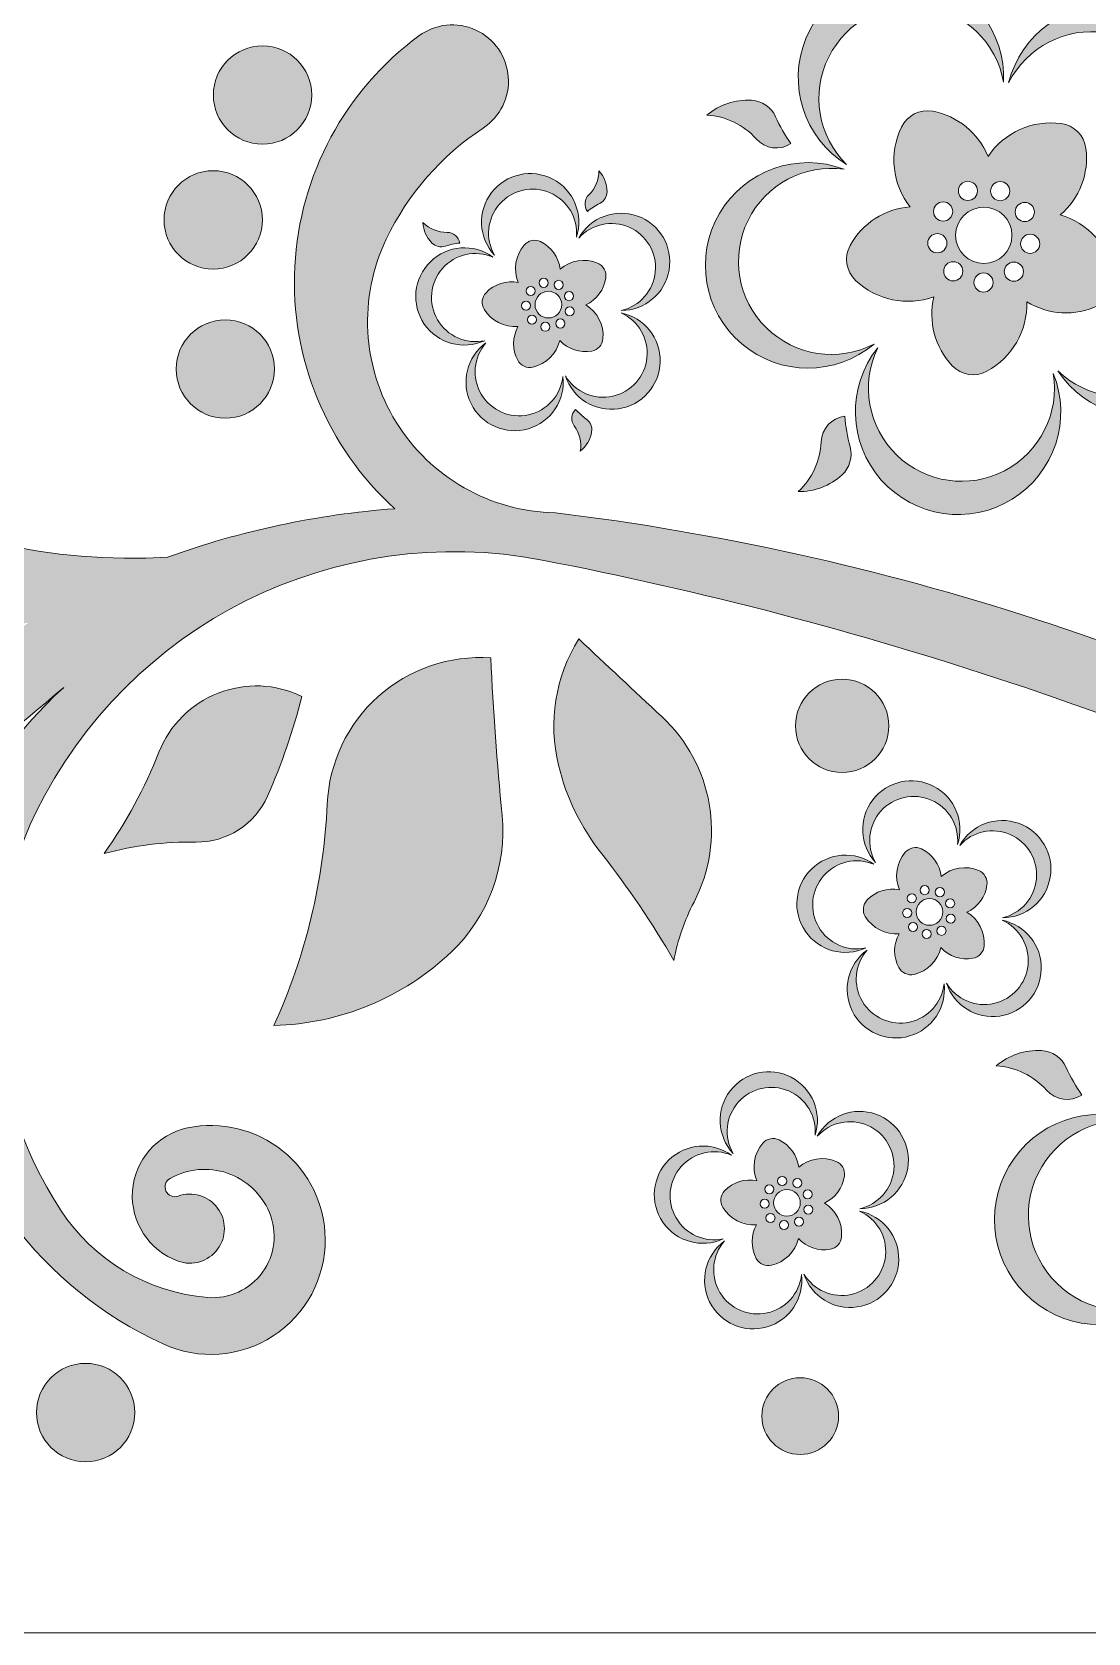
# Model space of a CAD drawing. Header units: millimetres. Extents: x 17217 to 18905, y -397 to 1453.
# Drawn here: x 17877.4 to 18117.8, y 884.6 to 1248.8 of the extents above; entities that cross this region are included whole.
import ezdxf

# ---------------------------------------------------------------- set-up
doc = ezdxf.new("R2010")
doc.units = ezdxf.units.MM
doc.layers.add('hadika', color=3, linetype='Continuous', lineweight=35)

msp = doc.modelspace()

# ---------------------------------------------------------------- hatches: boundary and pattern name
at = {"layer": 'hadika', "lineweight": 0}
h = msp.add_hatch(color=41, dxfattribs=at)
h.dxf.hatch_style = 1
edge = h.paths.add_edge_path()
edge.add_arc((17926.18298134442, 562.8271480902969), 580.881109108055, 420.9214537273109, 443.0421798076387)
edge.add_arc((17997.32957125926, 1182.936273917588), 43.51283934736013, 154.4327245329963, 268.97359560982966, ccw=False)
edge.add_arc((18014.42294368644, 1174.758502822003), 62.46170002620478, 123.3149340252925, 154.4327245329979, ccw=False)
edge.add_arc((17973.09189806509, 1237.643280959738), 12.7895501533493, 303.3149340252958, 486.3442517875767)
edge.add_arc((18006.74940588319, 1191.898228294665), 69.58248700166436, 126.3442517875769, 227.8042906653457)
edge.add_arc((17974.14532006841, 947.2231463239941), 193.6409271604137, 94.18520473443395, 109.8860192428567)
edge.add_arc((17900.06396934567, 1264.296698710098), 135.2289281752909, 207.8741642697205, 273.4825288899214, ccw=False)
edge.add_arc((17837.32811463554, 1232.201134094158), 64.77332798781246, 121.8908039276119, 208.722705204853, ccw=False)
edge.add_arc((17822.45345880823, 1256.106819680529), 36.61773903401024, 59.77351120445769, 121.89080392761011, ccw=False)
edge.add_arc((17832.67946915886, 1273.658195216033), 16.30463806742262, 201.4629817883895, 419.77351120445815, ccw=False)
edge.add_arc((17825.09247948405, 1270.675261542284), 8.152319033712992, 21.462981788367074, 201.4629817884051, ccw=False)
edge.add_arc((17830.74294324683, 1272.896822313112), 2.080822266608146, 282.0250436510668, 381.4629817883894, ccw=False)
edge.add_arc((17831.77611032386, 1268.046578844039), 2.878239733256176, 102.025043651065, 221.1255648989759)
edge.add_arc((17834.9792985876, 1270.843415936948), 7.130617042155181, 221.125564898969, 385.3450451236028)
edge.add_arc((17825.90396760587, 1266.544794248137), 17.17251829896341, 385.3450451236083, 491.8511378515494)
edge.add_arc((17821.88370602943, 1271.033143526558), 11.14692435411278, 131.8511378515527, 203.0057265524679)
edge.add_arc((17834.62114680273, 1276.44136887361), 24.98496246858618, 203.0057265524651, 273.6125789633534)
edge.add_arc((17834.77320206597, 1274.032957345792), 22.57175570365049, 273.6125789633543, 393.6958633222145)
edge.add_arc((17821.26312481809, 1265.024265038293), 38.80994292807204, 393.6958633222157, 465.4700605820936)
edge.add_arc((17828.7198307386, 1238.081589665443), 66.76544720596827, 105.4700605820938, 161.8778588844563)
edge.add_arc((17868.59462548258, 1225.031440434805), 108.7214438073591, 161.8778588844562, 221.080985454085)
edge.add_arc((17873.07120837758, 1228.933997155992), 114.6602773104931, 221.0809854540846, 271.7384622359964)
edge.add_arc((18295.54834770907, 465.0812470872401), 772.7090480223504, 122.8366891813757, 132.7185693945232)
edge.add_arc((17630.2764878858, 1185.56079629794), 207.942484533217, 278.3350167202617, 312.7185693945234, ccw=False)
edge.add_arc((17650.42156890269, 1048.059634951897), 68.97344603656256, 217.2172289567813, 278.3350167202615, ccw=False)
edge.add_arc((17621.1804059671, 1025.850522240222), 32.25437337307888, 148.4678162495888, 217.217228956777, ccw=False)
edge.add_arc((17610.40078832047, 1032.46461216333), 19.60738392424999, 92.35962860975059, 148.4678162495817, ccw=False)
edge.add_arc((17609.04797426085, 1065.294655790736), 13.25052030680988, 272.3596286097516, 476.0376056331288)
edge.add_arc((17623.94088451559, 1034.810462137238), 47.17816152395852, 116.0376056331285, 189.901224204532)
edge.add_arc((17650.95203943267, 1039.525258044834), 74.59771276764218, 189.9012242045307, 248.6639176601718)
edge.add_arc((17614.5764259119, 1045.101791303386), 75.62735263261997, 222.7013197865667, 277.0133447718205, ccw=False)
edge.add_arc((17680.6800207785, 1106.103252308562), 165.5765799725773, 186.3601391554429, 222.7013197865666, ccw=False)
edge.add_arc((17582.32167954576, 1095.139880371253), 66.60911656013988, 116.35038431237629, 186.3601391554437, ccw=False)
edge.add_arc((17614.51185110252, 1030.151956136324), 139.1324744610203, 95.43534329716073, 116.3503843123764, ccw=False)
edge.add_arc((17603.14213041211, 1149.644257177468), 19.10047640765097, -24.820242634884607, 95.4353432971617, ccw=False)
edge.add_arc((17606.34112604156, 1148.164741943551), 15.57591425545847, 210.5705203892531, 335.1797573651203, ccw=False)
edge.add_arc((17597.97703268055, 1143.224037759115), 5.861563243174144, 128.6903895594896, 210.5705203892679, ccw=False)
edge.add_arc((17596.45343565838, 1145.126451571561), 3.424243772978391, 16.454282541270118, 128.6903895595108, ccw=False)
edge.add_arc((17605.58494268283, 1147.823403528797), 6.097204141977325, 196.4542825412733, 382.3361846789866)
edge.add_arc((17600.08376674358, 1145.563147187516), 12.0446149603881, 382.3361846789948, 503.693650815185)
edge.add_arc((17604.70805369177, 1142.165481710426), 17.7829213719665, 143.6936508151833, 228.9792396528466)
edge.add_arc((17606.79910934093, 1144.569206479869), 20.96889163157559, 228.979239652843, 324.0568048540618)
edge.add_arc((17598.46669016932, 1150.610450727435), 31.26091967807789, 324.0568048540632, 430.3263700769891)
edge.add_arc((17599.59613700022, 1153.76945383924), 27.90607977067815, 430.3263700769873, 459.8876052900859)
edge.add_arc((17624.08546229658, 1013.272502175525), 170.521368152661, 99.88760529008619, 117.879668280317)
edge.add_arc((17581.63894826936, 1093.508853980515), 79.74924300379188, 117.8796682803179, 191.3611257954274)
edge.add_arc((17687.71546248934, 1114.822744127181), 187.9458639410566, 191.3611257954278, 225.5374143706239)
edge.add_arc((17609.83879475044, 1163.290531930475), 190.35788340976, 212.4475057293558, 253.5928329181673, ccw=False)
edge.add_arc((17480.37388899235, 1080.978949992657), 36.94224423286527, 120.78295448688431, 212.4475057293538, ccw=False)
edge.add_arc((17475.88895677202, 1088.507585306135), 28.1789704893282, 80.75585558133338, 120.7829544868834, ccw=False)
edge.add_arc((17482.39015240614, 1128.452154203086), 12.29119295283584, 260.755855581332, 449.6563228500021)
edge.add_arc((17482.15285266174, 1088.891447968972), 51.85261088635924, 449.6563228500023, 509.6114019945265)
edge.add_arc((17482.15285266173, 1088.891447968972), 51.85261088635239, 149.6114019945293, 190.8897742052067)
edge.add_arc((17577.71233685037, 1191.179921619505), 184.4419670655891, 173.3010489373833, 217.4230292148672, ccw=False)
edge.add_arc((17480.60760116082, 1202.585304105672), 86.66971924958573, 121.0620577967612, 173.3010489373822, ccw=False)
edge.add_arc((17454.51584749389, 1245.902929574207), 36.10099091231659, -27.18519919317731, 121.062057796761, ccw=False)
edge.add_arc((17464.54836002691, 1240.75019419028), 24.82260496121853, 197.5954425559, 332.81480080682144, ccw=False)
edge.add_arc((17445.63480836529, 1249.64468199896), 17.07168057234498, 253.8528589830356, 425.4992679381458)
edge.add_arc((17445.63480836528, 1249.64468199896), 17.07168057235321, 425.4992679381409, 513.324631826789)
edge.add_arc((17468.2334467898, 1238.290921182367), 42.36212033368468, 153.3246318267896, 222.0292962504864)
edge.add_arc((17461.97452437323, 1232.649564607803), 33.93602907983093, 222.0292962504856, 317.9707037495144)
edge.add_arc((17447.87558908045, 1245.357362534522), 52.91675890079382, 317.9707037495133, 409.7904430291012)
edge.add_arc((17447.87558908047, 1245.357362534522), 52.91675890078413, 409.7904430291028, 502.8936450444902)
edge.add_arc((17533.386463858, 1180.671085280732), 160.1381381596548, 142.8936450444906, 198.8609030017864)
edge.add_arc((17634.58246125373, 1215.241089507205), 267.0760410806334, 198.8609030017864, 253.8909726647306)
edge.add_arc((17621.0323711284, 1168.323446782343), 218.2409088369189, 253.8909726647305, 306.948313311912)
edge.add_arc((15994.17880239957, 3331.287992932214), 2924.727221750203, 306.9483133119121, 310.2696287555082)
edge.add_arc((17944.98397227396, 1032.416311098481), 90.34473152568187, 131.8735906802837, 245.3273760310063)
edge.add_arc((17918.14217261845, 973.9845282105152), 26.04266732698474, 245.3273760310084, 360.6513117909157)
edge.add_arc((17918.14217261845, 973.9845282105152), 26.0426673269835, 360.6513117909157, 461.6844360915357)
edge.add_arc((17916.06626542928, 984.022435562595), 15.79235149443355, 101.6844360915342, 250.148508419051)
edge.add_arc((17913.37370271348, 976.564591199005), 7.863332858417782, 250.1485084190492, 469.8514915809599)
edge.add_arc((17909.94889221464, 986.0506111625754), 2.221998157584545, 119.47655711597179, 289.8514915809126, ccw=False)
edge.add_arc((17916.72431127742, 974.0636575867183), 15.99128860791848, 22.808250554828703, 119.4765571159717, ccw=False)
edge.add_arc((17918.57382193191, 974.8414336854976), 13.98489250523637, 265.36143932295136, 382.80825055483274, ccw=False)
edge.add_arc((17921.02759211507, 1005.084303542459), 44.32714300346314, 213.1442468604212, 265.3614393229506, ccw=False)
edge.add_arc((17960.61048268321, 1030.931645519731), 91.60176952783792, 153.9093161078427, 213.1442468604217, ccw=False)
edge.add_arc((17973.50300746917, 1024.618261975859), 105.9571172118203, 79.09545098765119, 153.909316107837, ccw=False)
edge.add_arc((17833.82786622718, 300.1592822006423), 843.7578742458377, 424.0988233060584, 439.0883377321328, ccw=False)
edge.add_arc((18205.040381663, 1065.044598271133), 6.449855730831306, 245.8191383275984, 417.6046236290249)
h = msp.add_hatch(color=41, dxfattribs=at)
h.dxf.hatch_style = 1
h.paths.add_polyline_path([(18062.795192212, 1218.660039565441, -1.363612101538857), (18098.542535149, 1237.432889248013, 1.741086374443487)])
h = msp.add_hatch(color=41, dxfattribs=at)
h.dxf.hatch_style = 1
h.paths.add_polyline_path([(18099.71698172354, 1237.261689502096, -1.363612101538856), (18128.61755921489, 1209.065075646394, 1.741086374443487)])
h = msp.add_hatch(color=41, dxfattribs=at)
h.dxf.hatch_style = 1
edge = h.paths.add_edge_path()
edge.add_arc((17929.91502730724, 1234.473306237475), 11.19103111171073, 0, 360)
h = msp.add_hatch(color=41, dxfattribs=at)
h.dxf.hatch_style = 1
h.paths.add_polyline_path([(18042.28780181316, 1224.478707370713, 0.3688249622316501), (18050.17087832893, 1223.406853080883, -0.0483844562999784), (18046.6565251833, 1229.5399912525, 0.2800421602905963), (18041.18708606165, 1233.290323702998, 0.1913387228796903), (18031.0586548398, 1229.898460923181, -0.1986323411018132)])
h = msp.add_hatch(color=41, dxfattribs=at)
h.dxf.hatch_style = 1
h.paths.add_polyline_path([(18103.84163892475, 1187.449154407941, 0.2553086925179539), (18120.05263753981, 1186.554724156078, 0.3394451298642263), (18123.68684352782, 1193.682741210898, 0.2839512751550817), (18111.4443174776, 1207.189901797132, 0.2553086925181842), (18117.30444526485, 1222.33108351754, 0.3394451298641675), (18111.64832960796, 1227.99009721013, 0.2839512751549337), (18095.0191079122, 1220.520705201052, 0.2553086925179475), (18082.42986744809, 1230.772900385938, 0.3394451298640769), (18075.2999897398, 1227.142346135963, 0.2839512751551874), (18077.26509157556, 1209.018847412824, 0.255308692517864), (18063.62438528896, 1200.213870776029, 0.3394451298640879), (18064.8739941865, 1192.311051158937, 0.2839512751552263), (18082.71771560813, 1188.57950496203, 0.2553086925178487), (18086.87653595655, 1172.885534945446, 0.3394451298641341), (18094.77871443615, 1171.631878065093, 0.2839512751552842)])
h.paths.add_polyline_path([(18104.61467375889, 1198.442590356404, -1), (18104.61467375889, 1202.807629054166, -1)], flags=16)
h.paths.add_polyline_path([(18100.90644295682, 1192.107336063452, -1), (18100.90644295682, 1196.472374761171, -1)], flags=16)
h.paths.add_polyline_path([(18094.05757429966, 1196.14619505807, -1), (18094.05757429966, 1208.957050454346, -1)], flags=16)
h.paths.add_polyline_path([(18103.38312039489, 1205.679281516709, -1), (18103.38312039489, 1210.04432021446, -1)], flags=16)
h.paths.add_polyline_path([(18093.99355039337, 1189.637854529985, -1), (18093.99355039337, 1194.002893227757, -1)], flags=16)
h.paths.add_polyline_path([(18097.78804037102, 1210.431281323585, -1), (18097.78804037102, 1214.796320021304, -1)], flags=16)
h.paths.add_polyline_path([(18087.1106153272, 1192.189643610785, -1), (18087.1106153272, 1196.554682308547, -1)], flags=16)
h.paths.add_polyline_path([(18090.44743381283, 1210.475076254777, -1), (18090.44743381283, 1214.840114952529, -1)], flags=16)
h.paths.add_polyline_path([(18083.47823957108, 1198.568692834962, -1), (18083.47823957108, 1202.933731532734, -1)], flags=16)
h.paths.add_polyline_path([(18084.79605211068, 1205.790174175294, -1), (18084.79605211068, 1210.155212873024, -1)], flags=16)
h = msp.add_hatch(color=41, dxfattribs=at)
h.dxf.hatch_style = 1
edge = h.paths.add_edge_path()
edge.add_arc((17918.67687594992, 1206.065885322025), 11.19103111171073, 0, 360)
h = msp.add_hatch(color=41, dxfattribs=at)
h.dxf.hatch_style = 1
h.paths.add_polyline_path([(18001.36138056106, 1202.154580040447, 1.741086374443487), (17982.69291178243, 1198.03388730787, -1.363612101538856)])
h = msp.add_hatch(color=41, dxfattribs=at)
h.dxf.hatch_style = 1
h.paths.add_polyline_path([(18004.16409392686, 1211.76060228058, 0.3688249622318316), (18003.83565715852, 1208.008086094812, -0.0483844562999998), (18006.65671060697, 1209.809042509832, 0.2800421602906883), (18008.30656512811, 1212.480691752971, 0.1913387228795958), (18006.47307787723, 1217.194065179791, -0.1986323411017515)])
h = msp.add_hatch(color=41, dxfattribs=at)
h.dxf.hatch_style = 1
h.paths.add_polyline_path([(18062.26944762753, 1217.595978128601, 1.741086374443485), (18069.07695217631, 1177.797105103362, -1.363612101538856)])
h = msp.add_hatch(color=41, dxfattribs=at)
h.dxf.hatch_style = 1
h.paths.add_polyline_path([(18001.876525105, 1201.930025316208, -1.363612101538857), (18011.56441089152, 1185.448620518, 1.741086374443488)])
h = msp.add_hatch(color=41, dxfattribs=at)
h.dxf.hatch_style = 1
h.paths.add_polyline_path([(18110.9318587786, 1171.695891534634, 1.741086374443488), (18128.81766253146, 1207.895206947698, -1.363612101538857)])
h = msp.add_hatch(color=41, dxfattribs=at)
h.dxf.hatch_style = 1
h.paths.add_polyline_path([(17966.42824886663, 1205.435290445905, 0.1913387228794504), (17968.46551462925, 1200.806347502622, 0.280042160290729), (17971.52141634169, 1200.084409594488, -0.0483844563000488), (17974.78953387702, 1200.806347502622, 0.3688249622322251), (17971.90340482287, 1203.22698946668, -0.1986323411016161)])
h = msp.add_hatch(color=41, dxfattribs=at)
h.dxf.hatch_style = 1
h.paths.add_polyline_path([(17980.47029669346, 1178.585213994348, -1.363612101538856), (17982.32015913004, 1197.613346958467, 1.741086374443487)])
h = msp.add_hatch(color=41, dxfattribs=at)
h.dxf.hatch_style = 1
h.paths.add_polyline_path([(17988.04492797479, 1181.810708980597, 0.2553086925179993), (17987.98896432153, 1174.123576213387, 0.3394451298643311), (17991.4423973147, 1172.566196593193, 0.283951275154998), (17997.55332011424, 1178.6620460635, 0.2553086925179504), (18004.84692410417, 1176.2333668033, 0.339445129864196), (18007.39524962414, 1179.036519985693, 0.2839512751551545), (18003.48613125942, 1186.732074016251, 0.2553086925179329), (18008.04979007896, 1192.918200452902, 0.3394451298641149), (18006.17130887154, 1196.208024015507, 0.2839512751551883), (17997.64441805654, 1194.868288498337, 0.2553086925179524), (17993.17131033013, 1201.120204155083, 0.3394451298639303), (17989.46201957674, 1200.350273751346, 0.2839512751551966), (17988.10122959944, 1191.826717635251, 0.2553086925178459), (17980.77303816964, 1189.504487569275, 0.3394451298641616), (17980.35905161732, 1185.738820848189, 0.2839512751552769)])
h.paths.add_polyline_path([(17994.29390910303, 1182.776828555094, -1), (17994.29390910303, 1180.710048868649, -1)], flags=16)
h.paths.add_polyline_path([(17991.21373176229, 1182.320387830897, -1), (17991.21373176229, 1184.387167517342, -1)], flags=16)
h.paths.add_polyline_path([(17994.96600540088, 1189.812840001919, -1), (17994.96600540088, 1183.747094075647, -1)], flags=16)
h.paths.add_polyline_path([(17997.68856777104, 1183.523137171769, -1), (17997.68856777104, 1181.456357485346, -1)], flags=16)
h.paths.add_polyline_path([(17989.88928495893, 1185.533878874755, -1), (17989.88928495893, 1187.600658561168, -1)], flags=16)
h.paths.add_polyline_path([(17999.80930924816, 1186.276887271352, -1), (17999.80930924816, 1184.210107584929, -1)], flags=16)
h.paths.add_polyline_path([(17990.94029207183, 1188.846893826775, -1), (17990.94029207183, 1190.913673513219, -1)], flags=16)
h.paths.add_polyline_path([(17999.66381502781, 1189.749568577735, -1), (17999.66381502781, 1187.68278889129, -1)], flags=16)
h.paths.add_polyline_path([(17993.87497519221, 1192.776015857322, -1), (17993.87497519221, 1190.709236170866, -1)], flags=16)
h.paths.add_polyline_path([(17997.32016347268, 1192.316274913047, -1), (17997.32016347268, 1190.249495226624, -1)], flags=16)
h = msp.add_hatch(color=41, dxfattribs=at)
h.dxf.hatch_style = 1
h.paths.add_polyline_path([(18011.51003507642, 1184.889297716678, -1.363612101538856), (17998.82900899298, 1170.582536636469, 1.741086374443487)])
h = msp.add_hatch(color=41, dxfattribs=at)
h.dxf.hatch_style = 1
edge = h.paths.add_edge_path()
edge.add_arc((17921.43712996811, 1172.134779817698), 11.19103111171073, 0, 360)
h = msp.add_hatch(color=41, dxfattribs=at)
h.dxf.hatch_style = 1
h.paths.add_polyline_path([(17980.75506742883, 1178.100751040543, 1.741086374443485), (17998.28025834713, 1170.461410858811, -1.363612101538856)])
h = msp.add_hatch(color=41, dxfattribs=at)
h.dxf.hatch_style = 1
h.paths.add_polyline_path([(18109.88108285495, 1171.144072662412, -1.363612101538857), (18069.92647072824, 1176.968279223346, 1.741086374443487)])
h = msp.add_hatch(color=41, dxfattribs=at)
h.dxf.hatch_style = 1
h.paths.add_polyline_path([(18002.23455691203, 1153.465609576583, 0.1913387228797588), (18004.81486481079, 1157.815273438055, 0.2800421602903346), (18003.62459873441, 1160.720956883746, -0.0483844562999949), (18001.13640444973, 1162.959410762979, 0.3688249622317455), (18000.84614547311, 1159.203748616072, -0.198632341101781)])
h = msp.add_hatch(color=41, dxfattribs=at)
h.dxf.hatch_style = 1
h.paths.add_polyline_path([(18051.82040493565, 1144.23294843147, 0.1913387228794375), (18061.79130380732, 1148.063226205106, 0.2800421602906316), (18063.62292639796, 1154.436994045267, -0.0483844563000695), (18062.43000492814, 1161.404274736551, 0.3688249622321891), (18057.0319701588, 1155.560218987211, -0.1986323411016286)])
h = msp.add_hatch(color=41, dxfattribs=at)
h.dxf.hatch_style = 1
edge = h.paths.add_edge_path()
edge.add_arc((20130.18123844721, 3368.677625389712), 3102.897706708245, 226.692841069349, 227.1707220481514)
edge.add_arc((17996.7625839899, 1067.155262724725), 35.33114744396193, 332.5640717977807, 407.170722048152, ccw=False)
edge.add_arc((18071.06806441393, 1028.579827084209), 48.39082491634712, 152.5640717977827, 169.3059052615765)
edge.add_arc((17853.47205399254, 940.2056894412826), 195.9420370228309, 389.7918143831166, 398.3677603522196)
edge.add_arc((18048.09613683979, 1094.284607768072), 52.28940074619201, 193.5990808870019, 218.3677603522127, ccw=False)
edge.add_arc((18033.94749222169, 1090.861930645909), 37.73265443352246, 148.2111824614787, 193.5990808870051, ccw=False)
h = msp.add_hatch(color=41, dxfattribs=at)
h.dxf.hatch_style = 1
edge = h.paths.add_edge_path()
edge.add_arc((18683.72714227789, 1139.071455857985), 702.641252087441, 182.6631637455117, 185.5936504165318)
edge.add_arc((17946.78581371538, 1066.896179766656), 37.82602755583895, 313.6389468426263, 365.59365041653143, ccw=False)
edge.add_arc((17931.07251041716, 1083.374330381584), 60.59524687118044, 271.3442306584885, 313.6389468426266, ccw=False)
edge.add_arc((17808.92278848073, 1079.222206225903), 135.8447394056936, 335.4570944545412, 357.4472057849818)
edge.add_arc((17979.48395421943, 1071.617878268872), 34.88585850171765, 86.1196732287251, 177.4472057849855, ccw=False)
h = msp.add_hatch(color=41, dxfattribs=at)
h.dxf.hatch_style = 1
edge = h.paths.add_edge_path()
edge.add_arc((17800.7462738794, 1132.531119034343), 142.4470750302368, 336.1704663379722, 345.8314999708392, ccw=False)
edge.add_arc((17914.97442455718, 1082.080151911354), 17.57365715875129, 269.1984198006944, 336.1704663379776, ccw=False)
edge.add_arc((17913.66602955373, 988.56409358992), 75.951553674815, 449.1984198006941, 465.1046747742594)
edge.add_arc((17804.30760097617, 1125.17395195768), 109.6669996976545, 324.7573279560996, 338.4853424773104)
edge.add_arc((17928.49272269352, 1076.219429111703), 23.81891627490748, 64.19822920026547, 158.4853424773131, ccw=False)
h = msp.add_hatch(color=41, dxfattribs=at)
h.dxf.hatch_style = 1
edge = h.paths.add_edge_path()
edge.add_arc((18061.81391596288, 1090.951716588447), 10.61820087754644, 0, 360)
h = msp.add_hatch(color=41, dxfattribs=at)
h.dxf.hatch_style = 1
h.paths.add_polyline_path([(18088.09796002383, 1063.988393528929, 1.741086374443487), (18069.4294912452, 1059.867700796321, -1.363612101538856)])
h = msp.add_hatch(color=41, dxfattribs=at)
h.dxf.hatch_style = 1
h.paths.add_polyline_path([(18088.61310456777, 1063.76383880468, -1.363612101538857), (18098.30099035429, 1047.282434006482, 1.741086374443488)])
h = msp.add_hatch(color=41, dxfattribs=at)
h.dxf.hatch_style = 1
h.paths.add_polyline_path([(18067.20687615623, 1040.419027482829, -1.363612101538856), (18069.0567385928, 1059.447160446949, 1.741086374443487)])
h = msp.add_hatch(color=41, dxfattribs=at)
h.dxf.hatch_style = 1
h.paths.add_polyline_path([(18074.78150743757, 1043.64452246908, 0.2553086925179993), (18074.7255437843, 1035.957389701859, 0.3394451298643311), (18078.17897677746, 1034.400010081643, 0.283951275154998), (18084.28989957701, 1040.495859551982, 0.2553086925179504), (18091.58350356694, 1038.067180291782, 0.339445129864196), (18094.13182908691, 1040.870333474164, 0.2839512751551545), (18090.22271072219, 1048.565887504723, 0.2553086925179329), (18094.78636954173, 1054.752013941341, 0.3394451298641149), (18092.90788833431, 1058.041837503978, 0.2839512751551883), (18084.38099751931, 1056.702101986797, 0.2553086925179524), (18079.9078897929, 1062.954017643565, 0.3394451298639303), (18076.19859903951, 1062.184087239818, 0.2839512751551966), (18074.8378090622, 1053.660531123722, 0.2553086925178459), (18067.50961763241, 1051.338301057757, 0.3394451298641616), (18067.09563108008, 1047.572634336671, 0.2839512751552769)])
h.paths.add_polyline_path([(18081.03048856579, 1044.610642043545, -1), (18081.03048856579, 1042.543862357121, -1)], flags=16)
h.paths.add_polyline_path([(18077.95031122506, 1044.15420131938, -1), (18077.95031122506, 1046.220981005824, -1)], flags=16)
h.paths.add_polyline_path([(18081.70258486365, 1051.64665349037, -1), (18081.70258486365, 1045.580907564129, -1)], flags=16)
h.paths.add_polyline_path([(18084.42514723381, 1045.356950660251, -1), (18084.42514723381, 1043.290170973828, -1)], flags=16)
h.paths.add_polyline_path([(18076.6258644217, 1047.367692363227, -1), (18076.6258644217, 1049.43447204965, -1)], flags=16)
h.paths.add_polyline_path([(18086.54588871093, 1048.110700759835, -1), (18086.54588871093, 1046.043921073411, -1)], flags=16)
h.paths.add_polyline_path([(18077.67687153459, 1050.680707315257, -1), (18077.67687153459, 1052.74748700167, -1)], flags=16)
h.paths.add_polyline_path([(18086.40039449058, 1051.583382066175, -1), (18086.40039449058, 1049.516602379751, -1)], flags=16)
h.paths.add_polyline_path([(18080.61155465497, 1054.609829345793, -1), (18080.61155465497, 1052.543049659348, -1)], flags=16)
h.paths.add_polyline_path([(18084.05674293545, 1054.150088401529, -1), (18084.05674293545, 1052.083308715106, -1)], flags=16)
h = msp.add_hatch(color=41, dxfattribs=at)
h.dxf.hatch_style = 1
h.paths.add_polyline_path([(18098.24661453917, 1046.72311120515, -1.363612101538856), (18085.56558845575, 1032.416350124951, 1.741086374443487)])
h = msp.add_hatch(color=41, dxfattribs=at)
h.dxf.hatch_style = 1
h.paths.add_polyline_path([(18067.4916468916, 1039.934564529025, 1.741086374443485), (18085.0168378099, 1032.295224347294, -1.363612101538856)])
h = msp.add_hatch(color=41, dxfattribs=at)
h.dxf.hatch_style = 1
h.paths.add_polyline_path([(18108.34631655006, 1008.058747214451, 0.3688249622318936), (18116.40855389576, 1006.962532599845, -0.0483844562999752), (18112.81432908772, 1013.235060275367, 0.2800421602903409), (18107.22058453149, 1017.070627554264, 0.1913387228798077), (18096.86196169096, 1013.601676984029, -0.19863234110173)])
h = msp.add_hatch(color=41, dxfattribs=at)
h.dxf.hatch_style = 1
h.paths.add_polyline_path([(18055.65878107917, 997.8049948700968, 1.741086374443487), (18036.99031230055, 993.6843021375203, -1.363612101538856)])
h = msp.add_hatch(color=41, dxfattribs=at)
h.dxf.hatch_style = 1
h.paths.add_polyline_path([(18056.17392562312, 997.5804401458477, -1.363612101538857), (18065.86181140964, 981.0990353476496, 1.741086374443488)])
h = msp.add_hatch(color=41, dxfattribs=at)
h.dxf.hatch_style = 1
h.paths.add_polyline_path([(18128.78209067841, 1001.019592307743, 1.741086374443485), (18135.74431123966, 960.3161994410216, -1.363612101538856)])
h = msp.add_hatch(color=41, dxfattribs=at)
h.dxf.hatch_style = 1
h.paths.add_polyline_path([(18034.76769721157, 974.2356288240076, -1.363612101538856), (18036.61755964815, 993.2637617881487, 1.741086374443487)])
h = msp.add_hatch(color=41, dxfattribs=at)
h.dxf.hatch_style = 1
h.paths.add_polyline_path([(18042.34232849291, 977.4611238102578, 0.2553086925179993), (18042.28636483964, 969.7739910430682, 0.3394451298643311), (18045.7397978328, 968.216611422842, 0.283951275154998), (18051.85072063234, 974.3124608931603, 0.2553086925179504), (18059.14432462229, 971.8837816329604, 0.339445129864196), (18061.69265014226, 974.686934815374, 0.2839512751551545), (18057.78353177754, 982.3824888459332, 0.2553086925179329), (18062.34719059708, 988.5686152825515, 0.3394451298641149), (18060.46870938966, 991.8584388451563, 0.2839512751551883), (18051.94181857465, 990.5187033279966, 0.2553086925179524), (18047.46871084824, 996.7706189847326, 0.3394451298639303), (18043.75942009486, 996.0006885810276, 0.2839512751551966), (18042.39863011755, 987.4771324649008, 0.2553086925178459), (18035.07043868776, 985.154902398936, 0.3394451298641616), (18034.65645213542, 981.3892356778488, 0.2839512751552769)])
h.paths.add_polyline_path([(18048.59130962113, 978.4272433847545, -1), (18048.59130962113, 976.3604636983309, -1)], flags=16)
h.paths.add_polyline_path([(18045.5111322804, 977.970802660579, -1), (18045.5111322804, 980.0375823470027, -1)], flags=16)
h.paths.add_polyline_path([(18049.263405919, 985.463254831569, -1), (18049.263405919, 979.3975089053073, -1)], flags=16)
h.paths.add_polyline_path([(18051.98596828916, 979.1735520014186, -1), (18051.98596828916, 977.1067723149954, -1)], flags=16)
h.paths.add_polyline_path([(18044.18668547704, 981.1842937044053, -1), (18044.18668547704, 983.2510733908284, -1)], flags=16)
h.paths.add_polyline_path([(18054.10670976628, 981.927302101034, -1), (18054.10670976628, 979.8605224145894, -1)], flags=16)
h.paths.add_polyline_path([(18045.23769258993, 984.4973086564241, -1), (18045.23769258993, 986.5640883428691, -1)], flags=16)
h.paths.add_polyline_path([(18053.96121554593, 985.3999834073842, -1), (18053.96121554593, 983.3332037209293, -1)], flags=16)
h.paths.add_polyline_path([(18048.17237571032, 988.4264306869713, -1), (18048.17237571032, 986.3596510005477, -1)], flags=16)
h.paths.add_polyline_path([(18051.6175639908, 987.9666897427286, -1), (18051.6175639908, 985.8999100562842, -1)], flags=16)
h = msp.add_hatch(color=41, dxfattribs=at)
h.dxf.hatch_style = 1
h.paths.add_polyline_path([(18065.80743559453, 980.5397125463596, -1.363612101538856), (18053.12640951109, 966.2329514661296, 1.741086374443487)])
h = msp.add_hatch(color=41, dxfattribs=at)
h.dxf.hatch_style = 1
h.paths.add_polyline_path([(18035.05246794694, 973.7511658701924, 1.741086374443485), (18052.57765886524, 966.1118256884716, -1.363612101538856)])
h = msp.add_hatch(color=41, dxfattribs=at)
h.dxf.hatch_style = 1
edge = h.paths.add_edge_path()
edge.add_arc((17889.65000633456, 934.7203987511939), 11.19103111171073, 0, 360)
h = msp.add_hatch(color=41, dxfattribs=at)
h.dxf.hatch_style = 1
edge = h.paths.add_edge_path()
edge.add_arc((18052.27260746737, 933.913549859732), 8.735308828337743, 0, 360)

# ---------------------------------------------------------------- linework, layer by layer
at = {"layer": 'hadika', "color": 41, "lineweight": 0}
msp.add_line((17993.54727614204, 1128.662185302534), (17993.54727614204, 1128.662185302534), dxfattribs=at)
msp.add_lwpolyline([(17216.75157426408, 884.5713387462865), (17216.75157426408, 1452.507725302288), (18904.88461635376, 1452.507725302288), (18904.88461635376, 884.5713387462865)], close=True, dxfattribs=at)
for points in [[(18098.542535149, 1237.432889248013, 1.363612101538856), (18062.795192212, 1218.660039565441, -1.741086374443485), (18098.542535149, 1237.432889248013, 0.491714687033603)], [(18128.61755921489, 1209.065075646394, 1.363612101538856), (18099.71698172354, 1237.261689502096, -1.741086374443485), (18128.61755921489, 1209.065075646394, 0.491714687033603)], [(18001.36138056106, 1202.154580040447, 1.363612101538856), (17982.69291178243, 1198.03388730787, -1.741086374443485), (18001.36138056106, 1202.154580040447, 0.491714687033603)], [(18062.26944762753, 1217.595978128601, 1.363612101538856), (18069.07695217631, 1177.797105103362, -1.741086374443485), (18062.26944762753, 1217.595978128601, 0.491714687033603)], [(18011.56441089152, 1185.448620518, 1.363612101538856), (18001.876525105, 1201.930025316208, -1.741086374443485), (18011.56441089152, 1185.448620518, 0.491714687033603)], [(18110.9318587786, 1171.695891534634, 1.363612101538856), (18128.81766253145, 1207.895206947698, -1.741086374443485), (18110.9318587786, 1171.695891534634, 0.491714687033603)], [(17982.32015913004, 1197.613346958467, 1.363612101538856), (17980.47029669346, 1178.585213994348, -1.741086374443485), (17982.32015913004, 1197.613346958467, 0.491714687033603)], [(17998.82900899298, 1170.582536636469, 1.363612101538856), (18011.51003507642, 1184.889297716678, -1.741086374443485), (17998.82900899298, 1170.582536636469, 0.491714687033603)], [(17980.75506742883, 1178.100751040543, 1.363612101538856), (17998.28025834713, 1170.461410858811, -1.741086374443485), (17980.75506742883, 1178.100751040543, 0.491714687033603)], [(18069.92647072823, 1176.968279223346, 1.363612101538856), (18109.88108285495, 1171.144072662412, -1.741086374443485), (18069.92647072823, 1176.968279223346, 0.491714687033603)], [(18088.09796002383, 1063.988393528929, 1.363612101538856), (18069.4294912452, 1059.867700796321, -1.741086374443485), (18088.09796002383, 1063.988393528929, 0.491714687033603)], [(18098.30099035429, 1047.282434006482, 1.363612101538856), (18088.61310456777, 1063.76383880468, -1.741086374443485), (18098.30099035429, 1047.282434006482, 0.491714687033603)], [(18069.0567385928, 1059.447160446949, 1.363612101538856), (18067.20687615623, 1040.419027482829, -1.741086374443485), (18069.0567385928, 1059.447160446949, 0.491714687033603)], [(18085.56558845575, 1032.416350124951, 1.363612101538856), (18098.24661453917, 1046.72311120515, -1.741086374443485), (18085.56558845575, 1032.416350124951, 0.491714687033603)], [(18067.4916468916, 1039.934564529025, 1.363612101538856), (18085.0168378099, 1032.295224347294, -1.741086374443485), (18067.4916468916, 1039.934564529025, 0.491714687033603)], [(18055.65878107917, 997.8049948700968, 1.363612101538856), (18036.99031230055, 993.6843021375203, -1.741086374443485), (18055.65878107917, 997.8049948700968, 0.491714687033603)], [(18065.86181140964, 981.0990353476496, 1.363612101538856), (18056.17392562312, 997.5804401458477, -1.741086374443485), (18065.86181140964, 981.0990353476496, 0.491714687033603)], [(18128.78209067839, 1001.019592307743, 1.363612101538856), (18135.74431123965, 960.3161994410216, -1.741086374443485), (18128.78209067839, 1001.019592307743, 0.491714687033603)], [(18036.61755964815, 993.2637617881487, 1.363612101538856), (18034.76769721157, 974.2356288240076, -1.741086374443485), (18036.61755964815, 993.2637617881487, 0.491714687033603)], [(18053.12640951109, 966.2329514661296, 1.363612101538856), (18065.80743559453, 980.5397125463596, -1.741086374443485), (18053.12640951109, 966.2329514661296, 0.491714687033603)], [(18035.05246794694, 973.7511658701924, 1.363612101538856), (18052.57765886524, 966.1118256884716, -1.741086374443485), (18035.05246794694, 973.7511658701924, 0.491714687033603)]]:
    msp.add_lwpolyline(points, format="xyb", dxfattribs=at)
for centre, radius in [((17929.91502730724, 1234.473306237475), 11.19103111171073), ((17918.67687594992, 1206.065885322025), 11.19103111171073), ((18090.44743381283, 1212.657595603642), 2.182519348875902), ((18097.78804037102, 1212.61380067245), 2.182519348875901), ((18084.79605211068, 1207.972693524159), 2.182519348875902), ((18103.38312039489, 1207.861800865573), 2.182519348875902), ((18094.05757429966, 1202.551622756198), 6.405427698125389), ((18083.47823957108, 1200.751212183827), 2.182519348875902), ((18104.61467375889, 1200.625109705269), 2.182519348875902), ((18087.1106153272, 1194.372162959682), 2.182519348875902), ((18100.90644295682, 1194.289855412306), 2.182519348875902), ((17993.87497519221, 1191.742626014099), 1.033389843217756), ((17997.32016347268, 1191.282885069857), 1.033389843217756), ((18093.99355039337, 1191.82037387885), 2.182519348875901), ((17989.88928495893, 1186.567268717956), 1.033389843217756), ((17990.94029207183, 1189.880283669997), 1.033389843217756), ((17994.96600540088, 1186.779967038772), 3.032872963127552), ((17999.66381502781, 1188.716178734512), 1.033389843217756), ((17991.21373176229, 1183.35377767412), 1.033389843217756), ((17999.80930924816, 1185.24349742813), 1.033389843217756), ((17921.43712996811, 1172.134779817698), 11.19103111171073), ((17994.29390910303, 1181.743438711883), 1.033389843217756), ((17997.68856777104, 1182.489747328536), 1.033389843217756), ((18061.81391596288, 1090.951716588447), 10.61820087754644), ((18077.67687153459, 1051.714097158468), 1.033389843217756), ((18080.61155465497, 1053.576439502571), 1.033389843217756), ((18084.05674293545, 1053.116698558339), 1.033389843217756), ((18076.6258644217, 1048.401082206418), 1.033389843217756), ((18081.70258486365, 1048.613780527244), 3.032872963127552), ((18086.40039449058, 1050.549992222984), 1.033389843217756), ((18077.95031122506, 1045.187591162602), 1.033389843217756), ((18084.42514723381, 1044.323560817018), 1.033389843217756), ((18086.54588871093, 1047.077310916602), 1.033389843217756), ((18081.03048856579, 1043.577252200343), 1.033389843217756), ((18048.17237571032, 987.3930408437596), 1.033389843217756), ((18051.6175639908, 986.9332998995064), 1.033389843217756), ((18045.23769258993, 985.5306984996467), 1.033389843217756), ((18049.263405919, 982.4303818684539), 3.032872963127552), ((18053.96121554593, 984.366593564162), 1.033389843217756), ((18044.18668547704, 982.217683547638), 1.033389843217756), ((18045.5111322804, 979.0041925037694), 1.033389843217756), ((18054.10670976628, 980.8939122578008), 1.033389843217756), ((18048.59130962113, 977.3938535415213), 1.033389843217756), ((18051.98596828916, 978.1401621582175), 1.033389843217756), ((17889.65000633456, 934.7203987511939), 11.19103111171073), ((18052.27260746737, 933.913549859732), 8.735308828337743)]:
    msp.add_circle(centre, radius, dxfattribs=at)
for centre, radius, start, end in [((17973.09189806509, 1237.643280959738), 12.7895501533493, 303.3149340252256, 126.3442517876379), ((18006.74940588319, 1191.898228294665), 69.58248700166511, 126.3442517876379, 227.804290665313), ((18040.39237339689, 1218.845242436212), 14.46692576271944, 86.85098173260374, 130.1788998988946), ((18040.83636142393, 1226.915383276437), 6.384580895711375, 24.27303603655943, 86.8509817328908), ((18030.12102465013, 1213.613122205973), 16.31230846654199, 41.76656495108693, 86.70482695207194), ((18080.02912446619, 1244.589394307316), 36.60894583572914, 204.2730360365594, 215.353295486636), ((18081.23072399714, 1224.311547002031), 6.571684150035521, 79.48626340265682, 154.4843873593873), ((18079.33983739091, 1214.122868940118), 16.93433886815271, 22.19763327199646, 79.48626340265682), ((18109.37978020711, 1210.794962114065), 17.34413409069512, 82.48438735928329, 145.8922394999358), ((18110.78877731995, 1221.47486870822), 6.571684150033368, 7.486263402748335, 82.48438735928329), ((18014.42294368644, 1174.758502822003), 62.46170002620478, 123.3149340252255, 154.4327245328417), ((18046.85704159598, 1228.559283790697), 6.126096319198327, 221.7665649510869, 302.7474981003951), ((18090.95251470404, 1219.671238480475), 17.34413409069533, 154.4843873593873, 217.8922394999272), ((18100.51445256098, 1220.124734065297), 16.93433886814951, 310.1976332719028, 7.486263402748335), ((17998.7498083296, 1217.268776732505), 7.723630902717027, 314.5075008193523, 359.4457628202264), ((18001.45686871577, 1212.529478728798), 6.849870152802815, 359.591917600946, 42.91983576692234), ((18006.19743182852, 1209.692004368477), 2.900613787499489, 134.5075008193523, 215.4884339686267), ((18014.52984858262, 1194.366449847251), 17.33378117220687, 117.0139719047049, 128.094231354811), ((18005.28363948566, 1212.502222546653), 3.023002318045009, 297.0139719047049, 359.591917600946), ((18078.50463439123, 1192.129934880952), 16.93433886814845, 94.19763327181208, 151.4862634026282), ((18106.6322779287, 1190.526670935864), 17.34413409069594, 10.4843873592938, 73.89223949982767), ((17973.27355777142, 1205.685224653481), 6.849870152801038, 182.0910403152043, 225.4189584809695), ((17971.83554930622, 1210.950322293262), 7.723630902711493, 225.5651132617759, 270.5033752627766), ((17971.92888799906, 1200.32648762182), 2.900613787506374, 9.522442113384422, 90.50337526263311), ((17900.06396934567, 1264.296698710098), 135.2289281752909, 207.8741642696954, 273.4825288898217), ((17997.32957125926, 1182.936273917588), 43.51283934736013, 154.4327245328417, 268.9735956098167), ((17970.58741259809, 1202.959506118396), 3.023002318045822, 225.4189584811466, 287.9969041775104), ((17976.87695854851, 1183.598714662306), 17.33378117220081, 96.91664472708148, 107.9969041772128), ((17995.68097382062, 1194.987011153545), 8.212184702035074, 139.2253232274435, 202.6331753681652), ((17991.81837837912, 1198.318136106309), 3.111592874064611, 64.227199270922, 139.2253232274435), ((17989.68498816356, 1193.899654782044), 8.018152873180021, 6.938569140146913, 64.22719927093907), ((18069.39894182378, 1197.076749580744), 6.571684150030963, 151.4862634026282, 226.484387359321), ((18002.99230557789, 1188.636107769319), 8.212184702033921, 67.22532322758013, 130.6331753681376), ((18004.96678603699, 1193.339028554564), 3.111592874068239, 352.2271992708009, 67.22532322758013), ((17986.56285590477, 1183.957525689864), 8.018152873178606, 78.93856914007495, 136.2271992708381), ((18000.10530674916, 1194.002617402321), 8.018152873178915, 294.9385691400926, 352.2271992708009), ((18076.81633602502, 1204.888787790307), 17.34413409070046, 226.484387359321, 289.8922395000091), ((17983.01988428143, 1187.351886174697), 3.111592874067385, 136.2271992709125, 211.22532322742), ((18099.16306572, 1184.539419245216), 16.934338868146, 166.1976332719657, 223.4862634025474), ((18086.5069626334, 1186.876454460319), 17.34413409069436, 298.4843873593516, 1.892239499923124), ((18112.76588143512, 1201.841156649417), 16.93433886815652, 238.1976332718662, 295.4862634027436), ((17987.38158000815, 1189.996058518346), 8.21218470203341, 211.22532322742, 274.6331753681791), ((17999.21156329447, 1179.720080983373), 8.212184702030902, 355.2253232276503, 58.63317536812679), ((17995.05359063707, 1177.91591461064), 8.01815287317851, 150.9385691400734, 208.2271992708996), ((17989.56360430331, 1180.560576769311), 8.21218470203569, 283.2253232275964, 346.6331753682745), ((18003.42328554988, 1184.124122709059), 8.01815287317727, 222.9385691401458, 280.2271992708027), ((18004.2944547698, 1179.295520922311), 3.111592874067336, 280.2271992708027, 355.2253232276503), ((17990.73052353711, 1175.595263436056), 3.111592874065442, 208.2271992708996, 283.2253232275964), ((18091.64455161598, 1177.408040803832), 6.571684150031815, 223.4862634025474, 298.4843873593516), ((18003.19067359152, 1160.911597627629), 2.900613787502745, 135.0901741089876, 216.0711072584042), ((18013.91940119438, 1174.666458381934), 17.33378117221341, 222.4843767227948, 233.564636172957), ((17994.60323581527, 1154.656160978044), 7.723630902720187, 351.1328452574251, 36.07110725840418), ((18001.82919060094, 1158.288868758458), 3.023002318045448, 350.9866904767578, 53.56463617301528), ((18063.15339555209, 1155.321038581571), 6.126096319200478, 96.78150624521997, 177.7624393944351), ((18098.94177003593, 1164.069968626171), 36.60894583566798, 184.1757088589464, 195.2559683091451), ((17998.04957702586, 1158.888400782466), 6.849870152807595, 307.6587723107368, 350.9866904767578), ((18040.7320992349, 1156.197098388488), 16.3123084665428, 312.8241773937353, 357.762439394642), ((18057.46333864687, 1152.75700834575), 6.384580895718321, 312.67802261283, 15.25596830936796), ((18051.98449711124, 1158.698943550422), 14.46692576271542, 269.3501044469588, 312.67802261283), ((17974.14532006841, 947.2231463239941), 193.6409271604136, 94.1852047343401, 109.8860192428853), ((17926.18298134442, 562.8271480902969), 580.881109108055, 60.92145372732976, 83.04217980757808), ((17973.50300746917, 1024.618261975859), 105.9571172118191, 79.09545098768471, 153.9093161078662), ((17833.82786622718, 300.1592822006423), 843.7578742458377, 64.09882330612254, 79.08833773216463), ((18033.94749222169, 1090.861930645909), 37.73265443352246, 148.2111824614761, 193.5990808868912), ((20130.18123844721, 3368.677625389712), 3102.897706708245, 226.6928410693132, 227.1707220481007), ((17979.48395421943, 1071.617878268872), 34.88585850171765, 86.11967322875772, 177.4472057850688), ((18683.72714227789, 1139.071455857985), 702.641252087441, 182.6631637454852, 185.59365041641), ((17928.49272269352, 1076.219429111703), 23.81891627490748, 64.19822920026823, 158.4853424772989), ((15994.17880239957, 3331.287992932214), 2924.727221750203, 306.9483133119563, 310.2696287555287), ((17944.98397227396, 1032.416311098481), 90.34473152568187, 131.8735906802422, 245.3273760309201), ((17800.7462738794, 1132.531119034343), 142.4470750302368, 336.1704663381104, 345.8314999708254), ((17996.7625839899, 1067.155262724725), 35.33114744396193, 332.5640717978715, 47.17072204810072), ((17804.30760097617, 1125.17395195768), 109.6669996976545, 324.7573279561172, 338.485342477299), ((18048.09613683979, 1094.284607768072), 52.28940074619201, 193.5990808868912, 218.3677603521446), ((17914.97442455718, 1082.080151911354), 17.57365715875129, 269.1984198005259, 336.1704663381104), ((17960.61048268321, 1030.931645519731), 91.60176952783792, 153.9093161078662, 213.1442468605938), ((17808.92278848073, 1079.222206225903), 135.8447394056936, 335.4570944544361, 357.4472057850688), ((17946.78581371538, 1066.896179766656), 37.82602755583895, 313.6389468426611, 5.593650416410077), ((17913.66602955373, 988.56409358992), 75.951553674815, 89.1984198005259, 105.1046747743628), ((17853.47205399254, 940.2056894412826), 195.9420370228309, 29.79181438310683, 38.36776035214459), ((18082.41755328339, 1056.820824642027), 8.212184702035074, 139.2253232274435, 202.6331753681652), ((18078.55495784189, 1060.151949594781), 3.111592874064611, 64.227199270922, 139.2253232274435), ((18076.42156762632, 1055.733468270515), 8.018152873180021, 6.938569140146913, 64.22719927093907), ((18089.72888504066, 1050.469921257791), 8.212184702033921, 67.22532322758013, 130.6331753681376), ((18091.70336549976, 1055.172842043004), 3.111592874068239, 352.2271992708009, 67.22532322758013), ((18073.29943536754, 1045.791339178346), 8.018152873178606, 78.93856914007495, 136.2271992708381), ((18086.84188621193, 1055.836430890793), 8.018152873178915, 294.9385691400926, 352.2271992708009), ((18071.06806441393, 1028.579827084209), 48.39082491634712, 152.5640717978715, 169.3059052615466), ((18069.75646374419, 1049.185699663168), 3.111592874067385, 136.2271992709125, 211.22532322742), ((18074.11815947092, 1051.829872006828), 8.21218470203341, 211.22532322742, 274.6331753681791), ((18085.94814275723, 1041.553894471844), 8.212184702030902, 355.2253232276503, 58.63317536812679), ((18081.79017009983, 1039.749728099111), 8.01815287317851, 150.9385691400734, 208.2271992708996), ((17931.07251041716, 1083.374330381584), 60.59524687118044, 271.3442306584654, 313.6389468426611), ((18076.30018376608, 1042.394390257793), 8.21218470203569, 283.2253232275964, 346.6331753682745), ((18090.15986501264, 1045.957936197541), 8.01815287317727, 222.9385691401458, 280.2271992708027), ((18091.03103423257, 1041.129334410751), 3.111592874067336, 280.2271992708027, 355.2253232276503), ((18077.46710299987, 1037.429076924538), 3.111592874065442, 208.2271992708996, 283.2253232275964), ((18106.40781021524, 1002.297248985976), 14.79571953004902, 86.85098173260374, 130.1788998988946), ((18106.86188887927, 1010.550802118012), 6.529685006976948, 24.27303603655943, 86.8509817328908), ((18095.90302172423, 996.9462169323001), 16.68304274987071, 41.76656495108693, 86.70482695192793), ((18146.94539653612, 1028.626495217793), 37.44096733198573, 204.2730360365594, 215.353295486636), ((18113.01940269159, 1012.232064007596), 6.265325781001547, 221.7665649510869, 302.7474981003951), ((17916.06626542928, 984.022435562595), 15.79235149443382, 101.6844360915045, 250.148508419031), ((17918.14217261845, 973.9845282105152), 26.04266732698218, 0.6513117909264933, 101.6844360915045), ((18049.97837433872, 990.6374259832263), 8.212184702035074, 139.2253232274435, 202.6331753681652), ((18046.11577889723, 993.9685509359806), 3.111592874064611, 64.227199270922, 139.2253232274435), ((18043.98238868168, 989.5500696116828), 8.018152873180021, 6.938569140146913, 64.22719927093907), ((18057.28970609601, 984.2865225989585), 8.212184702033921, 67.22532322758013, 130.6331753681376), ((18059.2641865551, 988.9894433842032), 3.111592874068239, 352.2271992708009, 67.22532322758013), ((17909.94889221464, 986.0506111625754), 2.221998157584994, 119.4765571158267, 289.851491580969), ((17916.72431127742, 974.0636575867183), 15.99128860791848, 22.80825055472702, 119.4765571159783), ((18040.86025642288, 979.6079405195451), 8.018152873178606, 78.93856914007495, 136.2271992708381), ((18054.40270726727, 989.6530322319813), 8.018152873178915, 294.9385691400926, 352.2271992708009), ((17913.37370271348, 976.564591199005), 7.863332858417332, 250.148508419031, 109.851491580969), ((18037.31728479954, 983.0023010043777), 3.111592874067385, 136.2271992709125, 211.22532322742), ((17921.02759211507, 1005.084303542459), 44.32714300346314, 213.1442468605938, 265.3614393229229), ((17918.57382193191, 974.8414336854976), 13.98489250523637, 265.3614393229229, 22.80825055472702), ((18041.67898052627, 985.6464733480274), 8.21218470203341, 211.22532322742, 274.6331753681791), ((18053.50896381258, 975.3704958130542), 8.212184702030902, 355.2253232276503, 58.63317536812679), ((18049.35099115518, 973.5663294403208), 8.01815287317851, 150.9385691400734, 208.2271992708996), ((17918.14217261845, 973.9845282105152), 26.04266732698474, 245.3273760309201, 0.6513117909264933), ((18043.86100482141, 976.2109915989926), 8.21218470203569, 283.2253232275964, 346.6331753682745), ((18057.72068606799, 979.7745375387085), 8.01815287317727, 222.9385691401458, 280.2271992708027), ((18058.59185528791, 974.94593575195), 3.111592874067336, 280.2271992708027, 355.2253232276503), ((18045.02792405522, 971.2456782657373), 3.111592874065442, 208.2271992708996, 283.2253232275964)]:
    msp.add_arc(centre, radius, start, end, dxfattribs=at)

doc.saveas('drawing.dxf')
